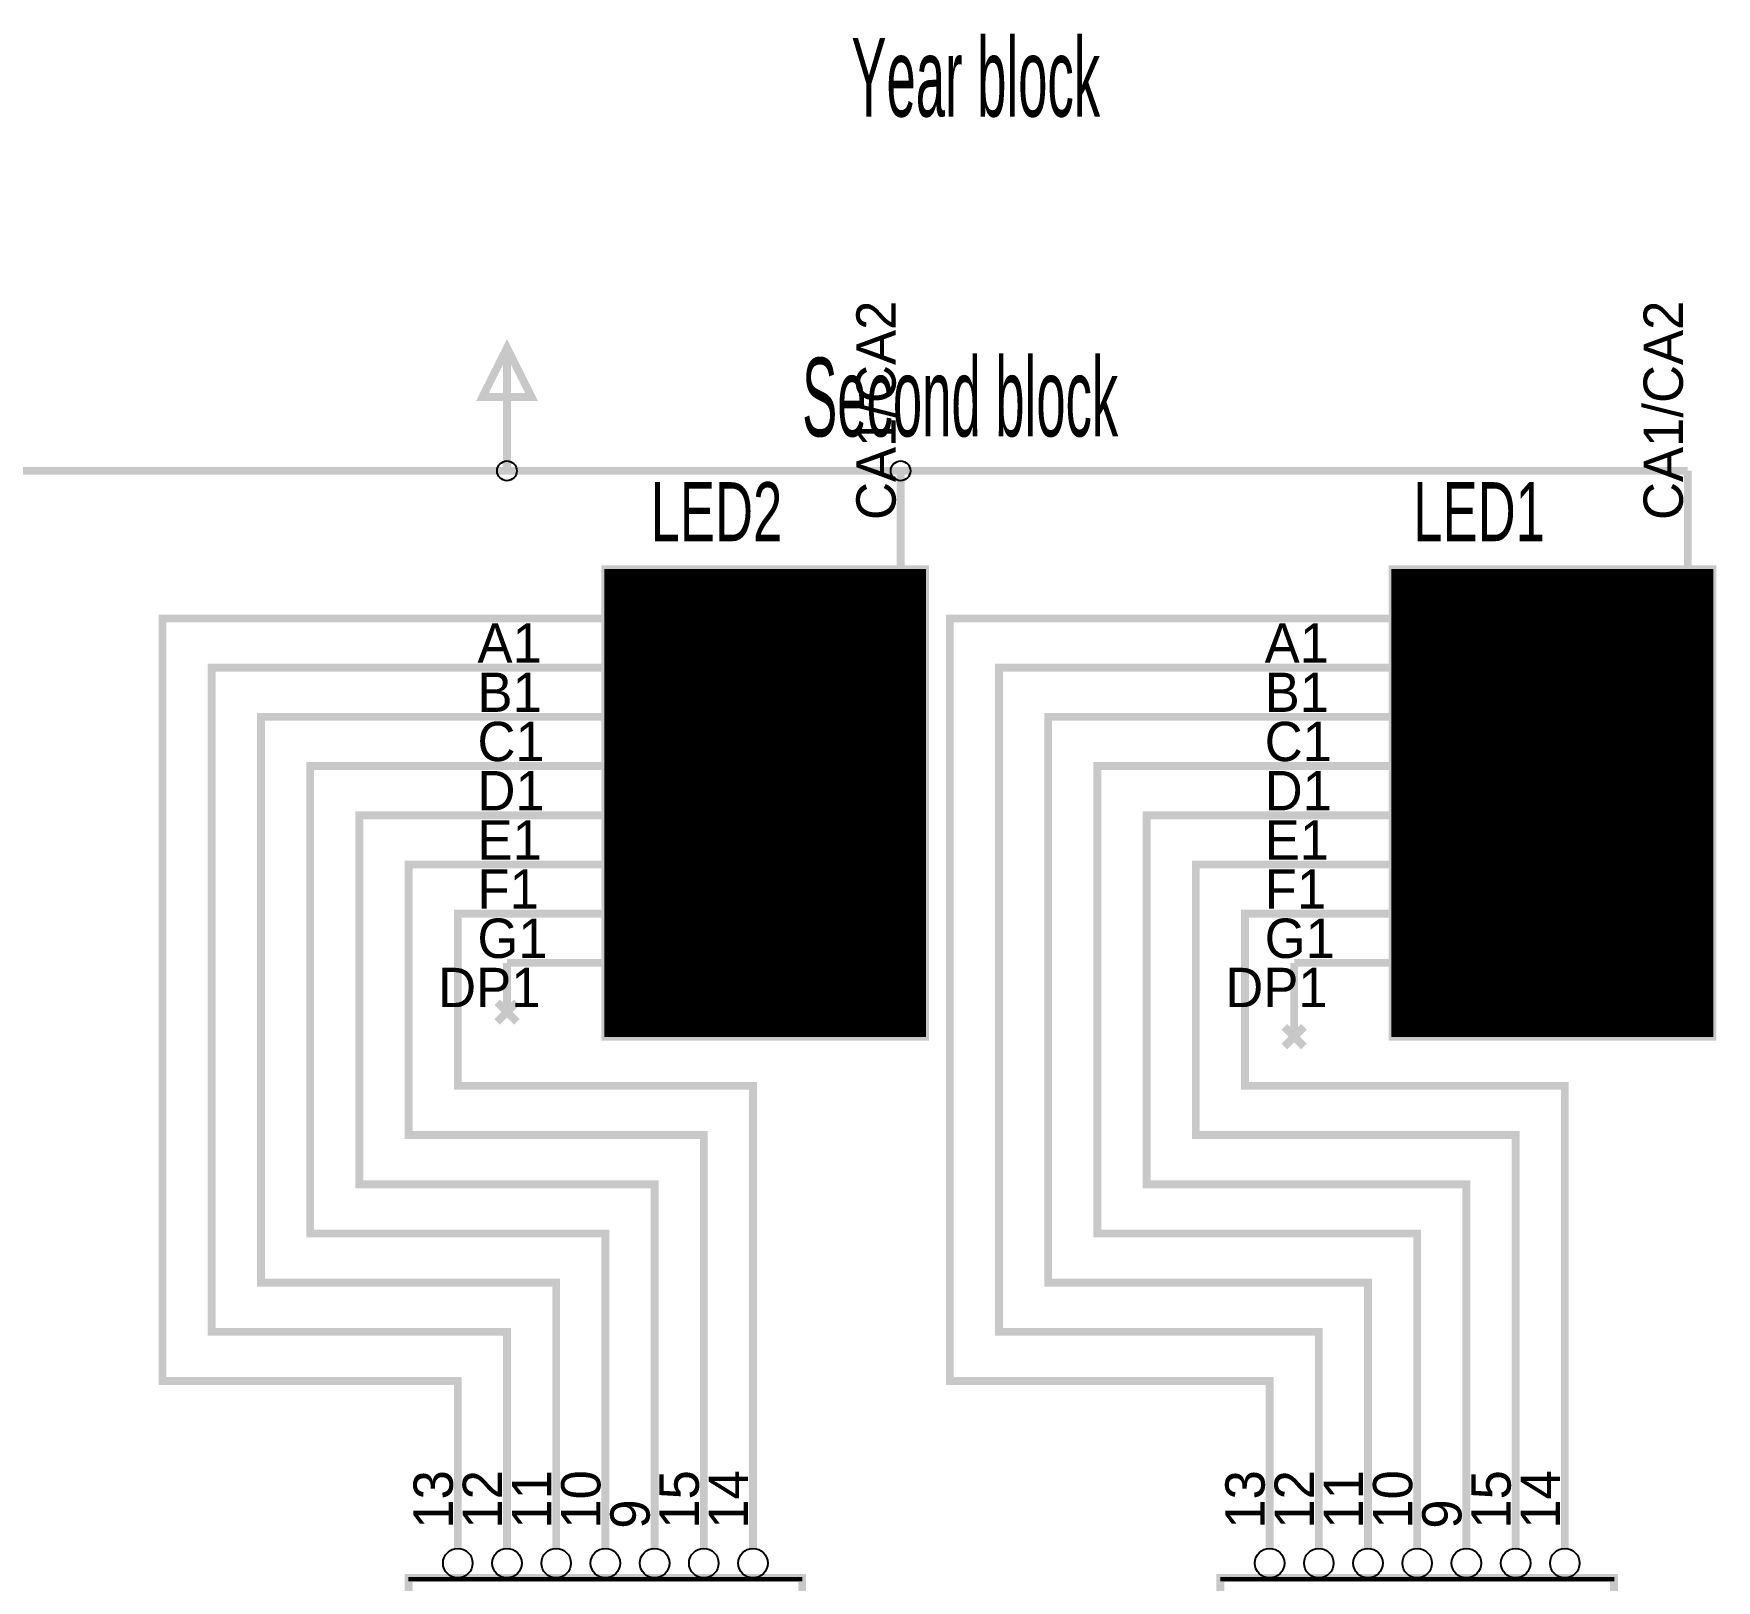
# Model space of a CAD drawing. Header units: inches. Extents: x -9.9 to 15.4, y -10.4 to 10.3.
# Drawn here: x 6.538 to 9.958, y -5.955 to -2.811 of the extents above; entities that cross this region are included whole.
import ezdxf

# ---------------------------------------------------------------- set-up
doc = ezdxf.new("R2010")
doc.units = ezdxf.units.IN
doc.layers.get('0').update_dxf_attribs({"linetype": 'CONTINUOUS'})
for name, color, linetype in [('1', 1, 'CONTINUOUS'), ('2', 2, 'CONTINUOUS'), ('3', 3, 'CONTINUOUS')]:
    doc.layers.add(name, color=color, linetype=linetype)

msp = doc.modelspace()

# ---------------------------------------------------------------- linework, layer by layer
for points in [[(7.7, -4.85), (7.7, -3.9)], [(7.703937, -4.85), (7.703937, -3.9)], [(7.707874, -4.85), (7.707874, -3.9)], [(7.711811, -4.85), (7.711811, -3.9)], [(7.715748, -4.85), (7.715748, -3.9)], [(7.719685, -4.85), (7.719685, -3.9)], [(7.723622, -4.85), (7.723622, -3.9)], [(7.727559, -4.85), (7.727559, -3.9)], [(7.731496, -4.85), (7.731496, -3.9)], [(7.735433, -4.85), (7.735433, -3.9)], [(7.73937, -4.85), (7.73937, -3.9)], [(7.743307, -4.85), (7.743307, -3.9)], [(7.747244, -4.85), (7.747244, -3.9)], [(7.751181, -4.85), (7.751181, -3.9)], [(7.755118, -4.85), (7.755118, -3.9)], [(7.759055, -4.85), (7.759055, -3.9)], [(7.762992, -4.85), (7.762992, -3.9)], [(7.766929, -4.85), (7.766929, -3.9)], [(7.770866, -4.85), (7.770866, -3.9)], [(7.774803, -4.85), (7.774803, -3.9)], [(7.77874, -4.85), (7.77874, -3.9)], [(7.782677, -4.85), (7.782677, -3.9)], [(7.786614, -4.85), (7.786614, -3.9)], [(7.790551, -4.85), (7.790551, -3.9)], [(7.794488, -4.85), (7.794488, -3.9)], [(7.798425, -4.85), (7.798425, -3.9)], [(7.802362, -4.85), (7.802362, -3.9)], [(7.806299, -4.85), (7.806299, -3.9)], [(7.810236, -4.85), (7.810236, -3.9)], [(7.814173, -4.85), (7.814173, -3.9)], [(7.81811, -4.85), (7.81811, -3.9)], [(7.822047, -4.85), (7.822047, -3.9)], [(7.825984, -4.85), (7.825984, -3.9)], [(7.829921, -4.85), (7.829921, -3.9)], [(7.833858, -4.85), (7.833858, -3.9)], [(7.837795, -4.85), (7.837795, -3.9)], [(7.841733, -4.85), (7.841733, -3.9)], [(7.845669, -4.85), (7.845669, -3.9)], [(7.849607, -4.85), (7.849607, -3.9)], [(7.853543, -4.85), (7.853543, -3.9)], [(7.857481, -4.85), (7.857481, -3.9)], [(7.861417, -4.85), (7.861417, -3.9)], [(7.865355, -4.85), (7.865355, -3.9)], [(7.869291, -4.85), (7.869291, -3.9)], [(7.873229, -4.85), (7.873229, -3.9)], [(7.877165, -4.85), (7.877165, -3.9)], [(7.881103, -4.85), (7.881103, -3.9)], [(7.885039, -4.85), (7.885039, -3.9)], [(7.888977, -4.85), (7.888977, -3.9)], [(7.892913, -4.85), (7.892913, -3.9)], [(7.896851, -4.85), (7.896851, -3.9)], [(7.900787, -4.85), (7.900787, -3.9)], [(7.904725, -4.85), (7.904725, -3.9)], [(7.908661, -4.85), (7.908661, -3.9)], [(7.912599, -4.85), (7.912599, -3.9)], [(7.916535, -4.85), (7.916535, -3.9)], [(7.920473, -4.85), (7.920473, -3.9)], [(7.924409, -4.85), (7.924409, -3.9)], [(7.928347, -4.85), (7.928347, -3.9)], [(7.932283, -4.85), (7.932283, -3.9)], [(7.936221, -4.85), (7.936221, -3.9)], [(7.940157, -4.85), (7.940157, -3.9)], [(7.944095, -4.85), (7.944095, -3.9)], [(7.948031, -4.85), (7.948031, -3.9)], [(7.951969, -4.85), (7.951969, -3.9)], [(7.955905, -4.85), (7.955905, -3.9)], [(7.959843, -4.85), (7.959843, -3.9)], [(7.963779, -4.85), (7.963779, -3.9)], [(7.967717, -4.85), (7.967717, -3.9)], [(7.971653, -4.85), (7.971653, -3.9)], [(7.975591, -4.85), (7.975591, -3.9)], [(7.979527, -4.85), (7.979527, -3.9)], [(7.983465, -4.85), (7.983465, -3.9)], [(7.987401, -4.85), (7.987401, -3.9)], [(7.991339, -4.85), (7.991339, -3.9)], [(7.995275, -4.85), (7.995275, -3.9)], [(7.999213, -4.85), (7.999213, -3.9)], [(8.00315, -4.85), (8.00315, -3.9)], [(8.007087, -4.85), (8.007087, -3.9)], [(8.011024, -4.85), (8.011024, -3.9)], [(8.01496, -4.85), (8.01496, -3.9)], [(8.018898, -4.85), (8.018898, -3.9)], [(8.022835, -4.85), (8.022835, -3.9)], [(8.026772, -4.85), (8.026772, -3.9)], [(8.030708, -4.85), (8.030708, -3.9)], [(8.034646, -4.85), (8.034646, -3.9)], [(8.038583, -4.85), (8.038583, -3.9)], [(8.04252, -4.85), (8.04252, -3.9)], [(8.046456, -4.85), (8.046456, -3.9)], [(8.050394, -4.85), (8.050394, -3.9)], [(8.054331, -4.85), (8.054331, -3.9)], [(8.058268, -4.85), (8.058268, -3.9)], [(8.062204, -4.85), (8.062204, -3.9)], [(8.066142, -4.85), (8.066142, -3.9)], [(8.070079, -4.85), (8.070079, -3.9)], [(8.074016, -4.85), (8.074016, -3.9)], [(8.077952, -4.85), (8.077952, -3.9)], [(8.08189, -4.85), (8.08189, -3.9)], [(8.085827, -4.85), (8.085827, -3.9)], [(8.089764, -4.85), (8.089764, -3.9)], [(8.0937, -4.85), (8.0937, -3.9)], [(8.097638, -4.85), (8.097638, -3.9)], [(8.101575, -4.85), (8.101575, -3.9)], [(8.105512, -4.85), (8.105512, -3.9)], [(8.109448, -4.85), (8.109448, -3.9)], [(8.113386, -4.85), (8.113386, -3.9)], [(8.117323, -4.85), (8.117323, -3.9)], [(8.12126, -4.85), (8.12126, -3.9)], [(8.125196, -4.85), (8.125196, -3.9)], [(8.129134, -4.85), (8.129134, -3.9)], [(8.133071, -4.85), (8.133071, -3.9)], [(8.137008, -4.85), (8.137008, -3.9)], [(8.140944, -4.85), (8.140944, -3.9)], [(8.144882, -4.85), (8.144882, -3.9)], [(8.148819, -4.85), (8.148819, -3.9)], [(8.152756, -4.85), (8.152756, -3.9)], [(8.156693, -4.85), (8.156693, -3.9)], [(8.16063, -4.85), (8.16063, -3.9)], [(8.164567, -4.85), (8.164567, -3.9)], [(8.168504, -4.85), (8.168504, -3.9)], [(8.172441, -4.85), (8.172441, -3.9)], [(8.176378, -4.85), (8.176378, -3.9)], [(8.180315, -4.85), (8.180315, -3.9)], [(8.184252, -4.85), (8.184252, -3.9)], [(8.188189, -4.85), (8.188189, -3.9)], [(8.192126, -4.85), (8.192126, -3.9)], [(8.196063, -4.85), (8.196063, -3.9)], [(8.2, -4.85), (8.2, -3.9)], [(8.203937, -4.85), (8.203937, -3.9)], [(8.207874, -4.85), (8.207874, -3.9)], [(8.211811, -4.85), (8.211811, -3.9)], [(8.215748, -4.85), (8.215748, -3.9)], [(8.219685, -4.85), (8.219685, -3.9)], [(8.223622, -4.85), (8.223622, -3.9)], [(8.227559, -4.85), (8.227559, -3.9)], [(8.231496, -4.85), (8.231496, -3.9)], [(8.235433, -4.85), (8.235433, -3.9)], [(8.23937, -4.85), (8.23937, -3.9)], [(8.243307, -4.85), (8.243307, -3.9)], [(8.247244, -4.85), (8.247244, -3.9)], [(8.251181, -4.85), (8.251181, -3.9)], [(8.255118, -4.85), (8.255118, -3.9)], [(8.259055, -4.85), (8.259055, -3.9)], [(8.262992, -4.85), (8.262992, -3.9)], [(8.266929, -4.85), (8.266929, -3.9)], [(8.270866, -4.85), (8.270866, -3.9)], [(8.274803, -4.85), (8.274803, -3.9)], [(8.27874, -4.85), (8.27874, -3.9)], [(8.282677, -4.85), (8.282677, -3.9)], [(8.286614, -4.85), (8.286614, -3.9)], [(8.290551, -4.85), (8.290551, -3.9)], [(8.294488, -4.85), (8.294488, -3.9)], [(8.298425, -4.85), (8.298425, -3.9)], [(8.302362, -4.85), (8.302362, -3.9)], [(8.306299, -4.85), (8.306299, -3.9)], [(8.310236, -4.85), (8.310236, -3.9)], [(8.314174, -4.85), (8.314174, -3.9)], [(8.31811, -4.85), (8.31811, -3.9)], [(8.322047, -4.85), (8.322047, -3.9)], [(8.325984, -4.85), (8.325984, -3.9)], [(8.329922, -4.85), (8.329922, -3.9)], [(8.333858, -4.85), (8.333858, -3.9)], [(8.337795, -4.85), (8.337795, -3.9)], [(8.341732, -4.85), (8.341732, -3.9)], [(8.34567, -4.85), (8.34567, -3.9)], [(8.349607, -4.85), (8.349607, -3.9)], [(8.35, -4.85), (8.35, -3.9)], [(9.3, -4.85), (9.3, -3.9)], [(9.303937, -4.85), (9.303937, -3.9)], [(9.307874, -4.85), (9.307874, -3.9)], [(9.311811, -4.85), (9.311811, -3.9)], [(9.315748, -4.85), (9.315748, -3.9)], [(9.319685, -4.85), (9.319685, -3.9)], [(9.323622, -4.85), (9.323622, -3.9)], [(9.327559, -4.85), (9.327559, -3.9)], [(9.331496, -4.85), (9.331496, -3.9)], [(9.335433, -4.85), (9.335433, -3.9)], [(9.33937, -4.85), (9.33937, -3.9)], [(9.343307, -4.85), (9.343307, -3.9)], [(9.347244, -4.85), (9.347244, -3.9)], [(9.351181, -4.85), (9.351181, -3.9)], [(9.355118, -4.85), (9.355118, -3.9)], [(9.359056, -4.85), (9.359056, -3.9)], [(9.362992, -4.85), (9.362992, -3.9)], [(9.366929, -4.85), (9.366929, -3.9)], [(9.370866, -4.85), (9.370866, -3.9)], [(9.374804, -4.85), (9.374804, -3.9)], [(9.37874, -4.85), (9.37874, -3.9)], [(9.382677, -4.85), (9.382677, -3.9)], [(9.386614, -4.85), (9.386614, -3.9)], [(9.390552, -4.85), (9.390552, -3.9)], [(9.394488, -4.85), (9.394488, -3.9)], [(9.398425, -4.85), (9.398425, -3.9)], [(9.402362, -4.85), (9.402362, -3.9)], [(9.4063, -4.85), (9.4063, -3.9)], [(9.410236, -4.85), (9.410236, -3.9)], [(9.414173, -4.85), (9.414173, -3.9)], [(9.41811, -4.85), (9.41811, -3.9)], [(9.422048, -4.85), (9.422048, -3.9)], [(9.425984, -4.85), (9.425984, -3.9)], [(9.429921, -4.85), (9.429921, -3.9)], [(9.433858, -4.85), (9.433858, -3.9)], [(9.437796, -4.85), (9.437796, -3.9)], [(9.441732, -4.85), (9.441732, -3.9)], [(9.445669, -4.85), (9.445669, -3.9)], [(9.449606, -4.85), (9.449606, -3.9)], [(9.453544, -4.85), (9.453544, -3.9)], [(9.45748, -4.85), (9.45748, -3.9)], [(9.461417, -4.85), (9.461417, -3.9)], [(9.465354, -4.85), (9.465354, -3.9)], [(9.469292, -4.85), (9.469292, -3.9)], [(9.473228, -4.85), (9.473228, -3.9)], [(9.477165, -4.85), (9.477165, -3.9)], [(9.481102, -4.85), (9.481102, -3.9)], [(9.48504, -4.85), (9.48504, -3.9)], [(9.488976, -4.85), (9.488976, -3.9)], [(9.492913, -4.85), (9.492913, -3.9)], [(9.49685, -4.85), (9.49685, -3.9)], [(9.500788, -4.85), (9.500788, -3.9)], [(9.504725, -4.85), (9.504725, -3.9)], [(9.508661, -4.85), (9.508661, -3.9)], [(9.512598, -4.85), (9.512598, -3.9)], [(9.516536, -4.85), (9.516536, -3.9)], [(9.520473, -4.85), (9.520473, -3.9)], [(9.524409, -4.85), (9.524409, -3.9)], [(9.528346, -4.85), (9.528346, -3.9)], [(9.532284, -4.85), (9.532284, -3.9)], [(9.536221, -4.85), (9.536221, -3.9)], [(9.540157, -4.85), (9.540157, -3.9)], [(9.544094, -4.85), (9.544094, -3.9)], [(9.548032, -4.85), (9.548032, -3.9)], [(9.551969, -4.85), (9.551969, -3.9)], [(9.555905, -4.85), (9.555905, -3.9)], [(9.559842, -4.85), (9.559842, -3.9)], [(9.56378, -4.85), (9.56378, -3.9)], [(9.567717, -4.85), (9.567717, -3.9)], [(9.571653, -4.85), (9.571653, -3.9)], [(9.57559, -4.85), (9.57559, -3.9)], [(9.579528, -4.85), (9.579528, -3.9)], [(9.583465, -4.85), (9.583465, -3.9)], [(9.587401, -4.85), (9.587401, -3.9)], [(9.591338, -4.85), (9.591338, -3.9)], [(9.595276, -4.85), (9.595276, -3.9)], [(9.599213, -4.85), (9.599213, -3.9)], [(9.603149, -4.85), (9.603149, -3.9)], [(9.607086, -4.85), (9.607086, -3.9)], [(9.611024, -4.85), (9.611024, -3.9)], [(9.614961, -4.85), (9.614961, -3.9)], [(9.618897, -4.85), (9.618897, -3.9)], [(9.622834, -4.85), (9.622834, -3.9)], [(9.626772, -4.85), (9.626772, -3.9)], [(9.630709, -4.85), (9.630709, -3.9)], [(9.634645, -4.85), (9.634645, -3.9)], [(9.638582, -4.85), (9.638582, -3.9)], [(9.64252, -4.85), (9.64252, -3.9)], [(9.646457, -4.85), (9.646457, -3.9)], [(9.650393, -4.85), (9.650393, -3.9)], [(9.65433, -4.85), (9.65433, -3.9)], [(9.658268, -4.85), (9.658268, -3.9)], [(9.662205, -4.85), (9.662205, -3.9)], [(9.666142, -4.85), (9.666142, -3.9)], [(9.670078, -4.85), (9.670078, -3.9)], [(9.674016, -4.85), (9.674016, -3.9)], [(9.677953, -4.85), (9.677953, -3.9)], [(9.68189, -4.85), (9.68189, -3.9)], [(9.685826, -4.85), (9.685826, -3.9)], [(9.689764, -4.85), (9.689764, -3.9)], [(9.693701, -4.85), (9.693701, -3.9)], [(9.697638, -4.85), (9.697638, -3.9)], [(9.701575, -4.85), (9.701575, -3.9)], [(9.705512, -4.85), (9.705512, -3.9)], [(9.709449, -4.85), (9.709449, -3.9)], [(9.713386, -4.85), (9.713386, -3.9)], [(9.717323, -4.85), (9.717323, -3.9)], [(9.72126, -4.85), (9.72126, -3.9)], [(9.725197, -4.85), (9.725197, -3.9)], [(9.729134, -4.85), (9.729134, -3.9)], [(9.733071, -4.85), (9.733071, -3.9)], [(9.737008, -4.85), (9.737008, -3.9)], [(9.740945, -4.85), (9.740945, -3.9)], [(9.744882, -4.85), (9.744882, -3.9)], [(9.748819, -4.85), (9.748819, -3.9)], [(9.752756, -4.85), (9.752756, -3.9)], [(9.756693, -4.85), (9.756693, -3.9)], [(9.76063, -4.85), (9.76063, -3.9)], [(9.764567, -4.85), (9.764567, -3.9)], [(9.768504, -4.85), (9.768504, -3.9)], [(9.772441, -4.85), (9.772441, -3.9)], [(9.776378, -4.85), (9.776378, -3.9)], [(9.780315, -4.85), (9.780315, -3.9)], [(9.784252, -4.85), (9.784252, -3.9)], [(9.788189, -4.85), (9.788189, -3.9)], [(9.792126, -4.85), (9.792126, -3.9)], [(9.796063, -4.85), (9.796063, -3.9)], [(9.8, -4.85), (9.8, -3.9)], [(9.803937, -4.85), (9.803937, -3.9)], [(9.807874, -4.85), (9.807874, -3.9)], [(9.811811, -4.85), (9.811811, -3.9)], [(9.815748, -4.85), (9.815748, -3.9)], [(9.819685, -4.85), (9.819685, -3.9)], [(9.823622, -4.85), (9.823622, -3.9)], [(9.827559, -4.85), (9.827559, -3.9)], [(9.831496, -4.85), (9.831496, -3.9)], [(9.835433, -4.85), (9.835433, -3.9)], [(9.83937, -4.85), (9.83937, -3.9)], [(9.843307, -4.85), (9.843307, -3.9)], [(9.847244, -4.85), (9.847244, -3.9)], [(9.851181, -4.85), (9.851181, -3.9)], [(9.855118, -4.85), (9.855118, -3.9)], [(9.859056, -4.85), (9.859056, -3.9)], [(9.862992, -4.85), (9.862992, -3.9)], [(9.866929, -4.85), (9.866929, -3.9)], [(9.870866, -4.85), (9.870866, -3.9)], [(9.874804, -4.85), (9.874804, -3.9)], [(9.87874, -4.85), (9.87874, -3.9)], [(9.882677, -4.85), (9.882677, -3.9)], [(9.886614, -4.85), (9.886614, -3.9)], [(9.890552, -4.85), (9.890552, -3.9)], [(9.894488, -4.85), (9.894488, -3.9)], [(9.898425, -4.85), (9.898425, -3.9)], [(9.902362, -4.85), (9.902362, -3.9)], [(9.9063, -4.85), (9.9063, -3.9)], [(9.910236, -4.85), (9.910236, -3.9)], [(9.914173, -4.85), (9.914173, -3.9)], [(9.91811, -4.85), (9.91811, -3.9)], [(9.922048, -4.85), (9.922048, -3.9)], [(9.925984, -4.85), (9.925984, -3.9)], [(9.929921, -4.85), (9.929921, -3.9)], [(9.933858, -4.85), (9.933858, -3.9)], [(9.937796, -4.85), (9.937796, -3.9)], [(9.941732, -4.85), (9.941732, -3.9)], [(9.945669, -4.85), (9.945669, -3.9)], [(9.949606, -4.85), (9.949606, -3.9)], [(9.95, -4.85), (9.95, -3.9)], [(7.899055, -4.000945), (8.170945, -4.000945)], [(7.9, -4), (8.17, -4)], [(9.499055, -4.000945), (9.770945, -4.000945)], [(9.5, -4), (9.77, -4)], [(7.871496, -4.028504), (8.198503, -4.028504)], [(7.872441, -4.032441), (8.197559, -4.032441)], [(7.875433, -4.024567), (8.194567, -4.024567)], [(7.87937, -4.02063), (8.19063, -4.02063)], [(7.883307, -4.016693), (8.186693, -4.016693)], [(7.887244, -4.012756), (8.182755, -4.012756)], [(7.891181, -4.008819), (8.178819, -4.008819)], [(7.895118, -4.004882), (8.174882, -4.004882)], [(9.471496, -4.028504), (9.798504, -4.028504)], [(9.472441, -4.032441), (9.797559, -4.032441)], [(9.475433, -4.024567), (9.794567, -4.024567)], [(9.47937, -4.02063), (9.79063, -4.02063)], [(9.483307, -4.016693), (9.786693, -4.016693)], [(9.487244, -4.012756), (9.782756, -4.012756)], [(9.491181, -4.008819), (9.778819, -4.008819)], [(9.495118, -4.004882), (9.774882, -4.004882)], [(7.831811, -4.341811), (7.831811, -4.068189)], [(7.835748, -4.345748), (7.835748, -4.064252)], [(7.839685, -4.349685), (7.839685, -4.060315)], [(7.843622, -4.353622), (7.843622, -4.056378)], [(7.847559, -4.357559), (7.847559, -4.052441)], [(7.851496, -4.358504), (7.851496, -4.048504)], [(7.855433, -4.354567), (7.855433, -4.044567)], [(7.85937, -4.35063), (7.85937, -4.04063)], [(7.863307, -4.346693), (7.863307, -4.043307)], [(7.867244, -4.342756), (7.867244, -4.047244)], [(7.871181, -4.338819), (7.871181, -4.051181)], [(7.875118, -4.334882), (7.875118, -4.055118)], [(7.876378, -4.036378), (8.193622, -4.036378)], [(7.879055, -4.330945), (7.879055, -4.059055)], [(7.880315, -4.040315), (8.189685, -4.040315)], [(7.882992, -4.252205), (7.882992, -4.062992)], [(7.884252, -4.044252), (8.185748, -4.044252)], [(7.886929, -4.149843), (7.886929, -4.066929)], [(7.888189, -4.048189), (8.181811, -4.048189)], [(7.892126, -4.052126), (8.177874, -4.052126)], [(7.896063, -4.056063), (8.173937, -4.056063)], [(7.9, -4.06), (8.17, -4.06)], [(8.181811, -4.341811), (8.181811, -4.068189)], [(8.185748, -4.345748), (8.185748, -4.064252)], [(8.189685, -4.349685), (8.189685, -4.060315)], [(8.193622, -4.353622), (8.193622, -4.056378)], [(8.197559, -4.357559), (8.197559, -4.052441)], [(8.201496, -4.358504), (8.201496, -4.048504)], [(8.205433, -4.354567), (8.205433, -4.044567)], [(8.20937, -4.35063), (8.20937, -4.04063)], [(8.213307, -4.346693), (8.213307, -4.043307)], [(8.217244, -4.342756), (8.217244, -4.047244)], [(8.221181, -4.338819), (8.221181, -4.051181)], [(8.225118, -4.334882), (8.225118, -4.055118)], [(8.229055, -4.330945), (8.229055, -4.059055)], [(8.232992, -4.252205), (8.232992, -4.062992)], [(8.236929, -4.149843), (8.236929, -4.066929)], [(9.431811, -4.341811), (9.431811, -4.068189)], [(9.435748, -4.345748), (9.435748, -4.064252)], [(9.439685, -4.349685), (9.439685, -4.060315)], [(9.443622, -4.353622), (9.443622, -4.056378)], [(9.447559, -4.357559), (9.447559, -4.052441)], [(9.451496, -4.358504), (9.451496, -4.048504)], [(9.455433, -4.354567), (9.455433, -4.044567)], [(9.45937, -4.35063), (9.45937, -4.04063)], [(9.463307, -4.346693), (9.463307, -4.043307)], [(9.467244, -4.342756), (9.467244, -4.047244)], [(9.471181, -4.338819), (9.471181, -4.051181)], [(9.475118, -4.334882), (9.475118, -4.055118)], [(9.476377, -4.036378), (9.793622, -4.036378)], [(9.479055, -4.330945), (9.479055, -4.059055)], [(9.480315, -4.040315), (9.789685, -4.040315)], [(9.482992, -4.252205), (9.482992, -4.062992)], [(9.484252, -4.044252), (9.785748, -4.044252)], [(9.486929, -4.149843), (9.486929, -4.066929)], [(9.488189, -4.048189), (9.781811, -4.048189)], [(9.492126, -4.052126), (9.777874, -4.052126)], [(9.496063, -4.056063), (9.773937, -4.056063)], [(9.5, -4.06), (9.77, -4.06)], [(9.781811, -4.341811), (9.781811, -4.068189)], [(9.785748, -4.345748), (9.785748, -4.064252)], [(9.789685, -4.349685), (9.789685, -4.060315)], [(9.793622, -4.353622), (9.793622, -4.056378)], [(9.797559, -4.357559), (9.797559, -4.052441)], [(9.801497, -4.358504), (9.801497, -4.048504)], [(9.805433, -4.354567), (9.805433, -4.044567)], [(9.80937, -4.35063), (9.80937, -4.04063)], [(9.813307, -4.346693), (9.813307, -4.043307)], [(9.817245, -4.342756), (9.817245, -4.047244)], [(9.821181, -4.338819), (9.821181, -4.051181)], [(9.825118, -4.334882), (9.825118, -4.055118)], [(9.829055, -4.330945), (9.829055, -4.059055)], [(9.832993, -4.252205), (9.832993, -4.062992)], [(9.836929, -4.149843), (9.836929, -4.066929)], [(7.89, -4.07), (7.89, -4.07)], [(8.24, -4.07), (8.24, -4.07)], [(9.49, -4.07), (9.49, -4.07)], [(9.84, -4.07), (9.84, -4.07)], [(7.827874, -4.337874), (7.827874, -4.125276)], [(8.177874, -4.337874), (8.177874, -4.125276)], [(9.427874, -4.337874), (9.427874, -4.125276)], [(9.777874, -4.337874), (9.777874, -4.125276)], [(7.823937, -4.333937), (7.823937, -4.227638)], [(8.173937, -4.333937), (8.173937, -4.227638)], [(9.423937, -4.333937), (9.423937, -4.227638)], [(9.773937, -4.333937), (9.773937, -4.227638)], [(7.82, -4.33), (7.82, -4.33)], [(7.889055, -4.340945), (8.160945, -4.340945)], [(7.89, -4.34), (8.16, -4.34)], [(8.17, -4.33), (8.17, -4.33)], [(9.42, -4.33), (9.42, -4.33)], [(9.489055, -4.340945), (9.760945, -4.340945)], [(9.49, -4.34), (9.76, -4.34)], [(9.77, -4.33), (9.77, -4.33)], [(7.861496, -4.368504), (8.188504, -4.368504)], [(7.862441, -4.372441), (8.187559, -4.372441)], [(7.865433, -4.364567), (8.184566, -4.364567)], [(7.866378, -4.376378), (8.183622, -4.376378)], [(7.86937, -4.36063), (8.18063, -4.36063)], [(7.873307, -4.356693), (8.176693, -4.356693)], [(7.877244, -4.352756), (8.172756, -4.352756)], [(7.881181, -4.348819), (8.168818, -4.348819)], [(7.885118, -4.344882), (8.164882, -4.344882)], [(9.461496, -4.368504), (9.788504, -4.368504)], [(9.46244, -4.372441), (9.78756, -4.372441)], [(9.465433, -4.364567), (9.784567, -4.364567)], [(9.466378, -4.376378), (9.783622, -4.376378)], [(9.46937, -4.36063), (9.78063, -4.36063)], [(9.473307, -4.356693), (9.776693, -4.356693)], [(9.477244, -4.352756), (9.772756, -4.352756)], [(9.481181, -4.348819), (9.768819, -4.348819)], [(9.485118, -4.344882), (9.764882, -4.344882)], [(7.821811, -4.681811), (7.821811, -4.408189)], [(7.825748, -4.685748), (7.825748, -4.404252)], [(7.829685, -4.689685), (7.829685, -4.400315)], [(7.833622, -4.693622), (7.833622, -4.396378)], [(7.837559, -4.697559), (7.837559, -4.392441)], [(7.841496, -4.698504), (7.841496, -4.388504)], [(7.845433, -4.694567), (7.845433, -4.384567)], [(7.84937, -4.69063), (7.84937, -4.38063)], [(7.853307, -4.686693), (7.853307, -4.383307)], [(7.857244, -4.682756), (7.857244, -4.387244)], [(7.861181, -4.678819), (7.861181, -4.391181)], [(7.865118, -4.674882), (7.865118, -4.395118)], [(7.869055, -4.670945), (7.869055, -4.399055)], [(7.870315, -4.380315), (8.179685, -4.380315)], [(7.872992, -4.592205), (7.872992, -4.402992)], [(7.874252, -4.384252), (8.175748, -4.384252)], [(7.876929, -4.489842), (7.876929, -4.406929)], [(7.878189, -4.388189), (8.171811, -4.388189)], [(7.88, -4.41), (7.88, -4.41)], [(7.882126, -4.392126), (8.167874, -4.392126)], [(7.886063, -4.396063), (8.163937, -4.396063)], [(7.89, -4.4), (8.16, -4.4)], [(8.171811, -4.681811), (8.171811, -4.408189)], [(8.175748, -4.685748), (8.175748, -4.404252)], [(8.179685, -4.689685), (8.179685, -4.400315)], [(8.183622, -4.693622), (8.183622, -4.396378)], [(8.187559, -4.697559), (8.187559, -4.392441)], [(8.191496, -4.698504), (8.191496, -4.388504)], [(8.195433, -4.694567), (8.195433, -4.384567)], [(8.19937, -4.69063), (8.19937, -4.38063)], [(8.203307, -4.686693), (8.203307, -4.383307)], [(8.207244, -4.682756), (8.207244, -4.387244)], [(8.211181, -4.678819), (8.211181, -4.391181)], [(8.215118, -4.674882), (8.215118, -4.395118)], [(8.219055, -4.670945), (8.219055, -4.399055)], [(8.222992, -4.592205), (8.222992, -4.402992)], [(8.226929, -4.489842), (8.226929, -4.406929)], [(8.23, -4.41), (8.23, -4.41)], [(9.421811, -4.681811), (9.421811, -4.408189)], [(9.425748, -4.685748), (9.425748, -4.404252)], [(9.429685, -4.689685), (9.429685, -4.400315)], [(9.433622, -4.693622), (9.433622, -4.396378)], [(9.437559, -4.697559), (9.437559, -4.392441)], [(9.441496, -4.698504), (9.441496, -4.388504)], [(9.445433, -4.694567), (9.445433, -4.384567)], [(9.44937, -4.69063), (9.44937, -4.38063)], [(9.453307, -4.686693), (9.453307, -4.383307)], [(9.457244, -4.682756), (9.457244, -4.387244)], [(9.461181, -4.678819), (9.461181, -4.391181)], [(9.465118, -4.674882), (9.465118, -4.395118)], [(9.469055, -4.670945), (9.469055, -4.399055)], [(9.470315, -4.380315), (9.779685, -4.380315)], [(9.472992, -4.592205), (9.472992, -4.402992)], [(9.474252, -4.384252), (9.775748, -4.384252)], [(9.476929, -4.489842), (9.476929, -4.406929)], [(9.478189, -4.388189), (9.771811, -4.388189)], [(9.48, -4.41), (9.48, -4.41)], [(9.482126, -4.392126), (9.767874, -4.392126)], [(9.486063, -4.396063), (9.763937, -4.396063)], [(9.49, -4.4), (9.76, -4.4)], [(9.771811, -4.681811), (9.771811, -4.408189)], [(9.775748, -4.685748), (9.775748, -4.404252)], [(9.779685, -4.689685), (9.779685, -4.400315)], [(9.783622, -4.693622), (9.783622, -4.396378)], [(9.78756, -4.697559), (9.78756, -4.392441)], [(9.791496, -4.698504), (9.791496, -4.388504)], [(9.795433, -4.694567), (9.795433, -4.384567)], [(9.79937, -4.69063), (9.79937, -4.38063)], [(9.803308, -4.686693), (9.803308, -4.383307)], [(9.807244, -4.682756), (9.807244, -4.387244)], [(9.811181, -4.678819), (9.811181, -4.391181)], [(9.815118, -4.674882), (9.815118, -4.395118)], [(9.819056, -4.670945), (9.819056, -4.399055)], [(9.822992, -4.592205), (9.822992, -4.402992)], [(9.826929, -4.489842), (9.826929, -4.406929)], [(9.83, -4.41), (9.83, -4.41)], [(7.817874, -4.677874), (7.817874, -4.465276)], [(8.167874, -4.677874), (8.167874, -4.465276)], [(9.417874, -4.677874), (9.417874, -4.465276)], [(9.767874, -4.677874), (9.767874, -4.465276)], [(7.813937, -4.673937), (7.813937, -4.567638)], [(8.163937, -4.673937), (8.163937, -4.567638)], [(9.413937, -4.673937), (9.413937, -4.567638)], [(9.763937, -4.673937), (9.763937, -4.567638)], [(7.81, -4.67), (7.81, -4.67)], [(7.875118, -4.684882), (8.154881, -4.684882)], [(7.879055, -4.680945), (8.150945, -4.680945)], [(7.88, -4.68), (8.15, -4.68)], [(8.16, -4.67), (8.16, -4.67)], [(9.41, -4.67), (9.41, -4.67)], [(9.475118, -4.684882), (9.754882, -4.684882)], [(9.479055, -4.680945), (9.750945, -4.680945)], [(9.48, -4.68), (9.75, -4.68)], [(9.76, -4.67), (9.76, -4.67)], [(7.851496, -4.708504), (8.178504, -4.708504)], [(7.852441, -4.712441), (8.177559, -4.712441)], [(7.855433, -4.704567), (8.174567, -4.704567)], [(7.856378, -4.716378), (8.173622, -4.716378)], [(7.85937, -4.70063), (8.17063, -4.70063)], [(7.863307, -4.696693), (8.166693, -4.696693)], [(7.867244, -4.692756), (8.162756, -4.692756)], [(7.871181, -4.688819), (8.158819, -4.688819)], [(9.451496, -4.708504), (9.778504, -4.708504)], [(9.452441, -4.712441), (9.777559, -4.712441)], [(9.455433, -4.704567), (9.774567, -4.704567)], [(9.456378, -4.716378), (9.773623, -4.716378)], [(9.45937, -4.70063), (9.77063, -4.70063)], [(9.463307, -4.696693), (9.766693, -4.696693)], [(9.467244, -4.692756), (9.762756, -4.692756)], [(9.471181, -4.688819), (9.758819, -4.688819)], [(7.860315, -4.720315), (8.169685, -4.720315)], [(7.864252, -4.724252), (8.165748, -4.724252)], [(7.868189, -4.728189), (8.161811, -4.728189)], [(7.872126, -4.732126), (8.157874, -4.732126)], [(7.876063, -4.736063), (8.153937, -4.736063)], [(7.88, -4.74), (8.15, -4.74)], [(9.460315, -4.720315), (9.769685, -4.720315)], [(9.464252, -4.724252), (9.765748, -4.724252)], [(9.468189, -4.728189), (9.761811, -4.728189)], [(9.472126, -4.732126), (9.757874, -4.732126)], [(9.476063, -4.736063), (9.753937, -4.736063)], [(9.48, -4.74), (9.75, -4.74)]]:
    msp.add_lwpolyline(points)
for centre in [(8.25, -4.75), (9.85, -4.75)]:
    msp.add_circle(centre, 0.03)
at = {"layer": '1', "const_width": 0.016}
for points in [[(7.45, -3.55), (7.5, -3.45), (7.55, -3.55), (7.45, -3.55)], [(7.5, -3.65), (7.5, -3.45)], [(7.5, -3.65), (7.5, -3.7)], [(7.5, -3.7), (6, -3.7), (4.35, -3.7)], [(7.5, -3.7), (8.3, -3.7)], [(9.9, -3.7), (8.3, -3.7)], [(8.3, -3.7), (8.3, -3.7)], [(7.5, -4), (6.8, -4), (6.8, -5.55), (7.4, -5.55), (7.4, -5.75)], [(9.1, -4), (8.4, -4), (8.4, -5.55), (9.05, -5.55), (9.05, -5.75)], [(7.5, -4.1), (6.9, -4.1), (6.9, -5.45), (7.5, -5.45), (7.5, -5.75)], [(9.1, -4.1), (8.5, -4.1), (8.5, -5.45), (9.15, -5.45), (9.15, -5.75)], [(7.5, -4.2), (7, -4.2), (7, -5.35), (7.6, -5.35), (7.6, -5.75)], [(9.1, -4.2), (8.6, -4.2), (8.6, -5.35), (9.25, -5.35), (9.25, -5.75)], [(7.5, -4.3), (7.1, -4.3), (7.1, -5.25), (7.7, -5.25), (7.7, -5.75)], [(9.1, -4.3), (8.7, -4.3), (8.7, -5.25), (9.35, -5.25), (9.35, -5.75)], [(7.5, -4.4), (7.2, -4.4), (7.2, -5.15), (7.8, -5.15), (7.8, -5.75)], [(9.1, -4.4), (8.8, -4.4), (8.8, -5.15), (9.45, -5.15), (9.45, -5.75)], [(7.5, -4.5), (7.3, -4.5), (7.3, -5.05), (7.9, -5.05), (7.9, -5.75)], [(9.1, -4.5), (8.9, -4.5), (8.9, -5.05), (9.55, -5.05), (9.55, -5.75)], [(7.5, -4.6), (7.4, -4.6), (7.4, -4.95), (8, -4.95), (8, -5.75)], [(9.1, -4.6), (9, -4.6), (9, -4.95), (9.65, -4.95), (9.65, -5.75)], [(7.5, -4.7), (7.5, -4.7)], [(9.1, -4.7), (9.1, -4.75)]]:
    msp.add_lwpolyline(points, dxfattribs=at)
at = {"layer": '1'}
for centre in [(7.5, -3.7), (8.3, -3.7)]:
    msp.add_circle(centre, 0.02, dxfattribs=at)
at = {"layer": '2'}
for points in [[(7.3, -5.95), (8.1, -5.95)], [(7.3, -5.950788), (8.1, -5.950788)], [(8.95, -5.95), (9.75, -5.95)], [(8.95, -5.950788), (9.75, -5.950788)], [(7.3, -5.954724), (8.1, -5.954724)], [(8.95, -5.954724), (9.75, -5.954724)]]:
    msp.add_lwpolyline(points, dxfattribs=at)
at = {"layer": '3', "const_width": 0.016}
for points in [[(8.3, -3.7), (8.3, -3.9)], [(9.9, -3.7), (9.9, -3.9)], [(7.7, -4.85), (8.35, -4.85), (8.35, -3.9), (7.7, -3.9), (7.7, -4.85)], [(9.3, -4.85), (9.95, -4.85), (9.95, -3.9), (9.3, -3.9), (9.3, -4.85)], [(7.5, -4), (7.7, -4)], [(9.1, -4), (9.3, -4)], [(7.5, -4.1), (7.7, -4.1)], [(9.1, -4.1), (9.3, -4.1)], [(7.5, -4.2), (7.7, -4.2)], [(9.1, -4.2), (9.3, -4.2)], [(7.5, -4.3), (7.7, -4.3)], [(9.1, -4.3), (9.3, -4.3)], [(7.5, -4.4), (7.7, -4.4)], [(9.1, -4.4), (9.3, -4.4)], [(7.5, -4.5), (7.7, -4.5)], [(9.1, -4.5), (9.3, -4.5)], [(7.5, -4.6), (7.7, -4.6)], [(9.1, -4.6), (9.3, -4.6)], [(7.5, -4.8), (7.5, -4.7)], [(7.5, -4.7), (7.7, -4.7)], [(9.1, -4.7), (9.3, -4.7)], [(9.1, -4.85), (9.1, -4.75)], [(7.52, -4.82), (7.48, -4.78)], [(7.48, -4.82), (7.52, -4.78)], [(9.12, -4.87), (9.08, -4.83)], [(9.08, -4.87), (9.12, -4.83)], [(7.4, -5.75), (7.4, -5.89)], [(7.5, -5.75), (7.5, -5.89)], [(7.6, -5.75), (7.6, -5.89)], [(7.7, -5.75), (7.7, -5.89)], [(7.8, -5.75), (7.8, -5.89)], [(7.9, -5.75), (7.9, -5.89)], [(8, -5.75), (8, -5.89)], [(9.05, -5.75), (9.05, -5.89)], [(9.15, -5.75), (9.15, -5.89)], [(9.25, -5.75), (9.25, -5.89)], [(9.35, -5.75), (9.35, -5.89)], [(9.45, -5.75), (9.45, -5.89)], [(9.55, -5.75), (9.55, -5.89)], [(9.65, -5.75), (9.65, -5.89)], [(7.3, -6.75), (8.1, -6.75), (8.1, -5.95), (7.3, -5.95), (7.3, -6.75)], [(8.95, -6.75), (9.75, -6.75), (9.75, -5.95), (8.95, -5.95), (8.95, -6.75)]]:
    msp.add_lwpolyline(points, dxfattribs=at)
at = {"layer": '3'}
for centre in [(7.4, -5.92), (7.5, -5.92), (7.6, -5.92), (7.7, -5.92), (7.8, -5.92), (7.9, -5.92), (8, -5.92), (9.05, -5.92), (9.15, -5.92), (9.25, -5.92), (9.35, -5.92), (9.45, -5.92), (9.55, -5.92), (9.65, -5.92)]:
    msp.add_circle(centre, 0.03, dxfattribs=at)

# ---------------------------------------------------------------- texts
for s, height, width, p in [('Year block', 0.16, 0.5, (8.2, -2.98)), ('Second block', 0.16, 0.5, (8.1, -3.63)), ('LED2', 0.12, 0.666667, (7.792, -3.843)), ('LED1', 0.12, 0.666667, (9.342, -3.843))]:
    msp.add_text(s, height=height, dxfattribs=dict(width=width)).set_placement(p)
for s, p in [('CA1/CA2', (8.29, -3.8)), ('CA1/CA2', (9.89, -3.8)), ('13', (7.39, -5.85)), ('12', (7.49, -5.85)), ('11', (7.59, -5.85)), ('10', (7.69, -5.85)), ('15', (7.89, -5.85)), ('14', (7.99, -5.85)), ('13', (9.04, -5.85)), ('12', (9.14, -5.85)), ('11', (9.24, -5.85)), ('10', (9.34, -5.85)), ('15', (9.54, -5.85)), ('14', (9.64, -5.85)), ('9', (7.79, -5.85)), ('9', (9.44, -5.85))]:
    msp.add_text(s, height=0.08, rotation=90).set_placement(p)
for s, p in [('A1', (7.44, -4.09)), ('A1', (9.04, -4.09)), ('B1', (7.44, -4.19)), ('B1', (9.04, -4.19)), ('C1', (7.44, -4.29)), ('C1', (9.04, -4.29)), ('D1', (7.44, -4.39)), ('D1', (9.04, -4.39)), ('E1', (7.44, -4.49)), ('E1', (9.04, -4.49)), ('F1', (7.44, -4.59)), ('F1', (9.04, -4.59)), ('G1', (7.44, -4.69)), ('G1', (9.04, -4.69)), ('DP1', (7.36, -4.79)), ('DP1', (8.96, -4.79))]:
    msp.add_text(s, height=0.08).set_placement(p)

doc.saveas('drawing.dxf')
